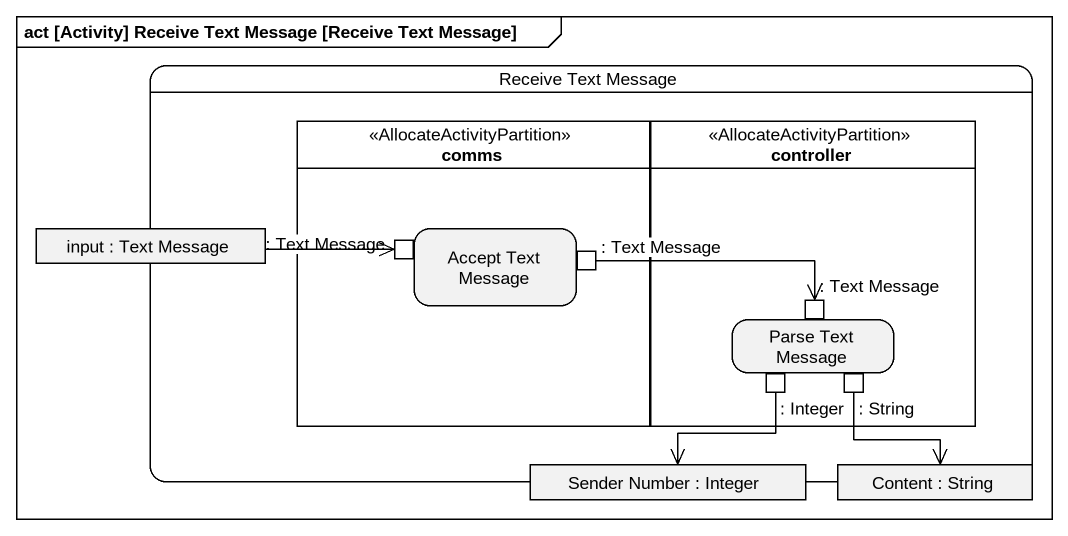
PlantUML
@startuml
mainframe act [Activity] Receive Text Message [Receive Text Message]
hide empty description
state "Receive Text Message" as Receive_Text_Message {
  state comms <<AllocateActivityPartition>> {
    state "Accept Text Message" as Accept_Text_Message {
      state ": Text Message" as Text_Message <<inputPin>>
      state ": Text Message" as Text_Message_2 <<outputPin>>
    }
  }
  state controller <<AllocateActivityPartition>> {
    state "Parse Text Message" as Parse_Text_Message {
      state ": Text Message" as Text_Message_3 <<inputPin>>
      state ": Integer" as Integer <<outputPin>>
      state ": String" as String <<outputPin>>
    }
  }
  state "input : Text Message" as input <<object>>
  state "Sender Number : Integer" as Sender_Number <<object>>
  state "Content : String" as Content <<object>>
}
input -right-> Text_Message
Text_Message_2 -right-> Text_Message_3
Integer --> Sender_Number
String --> Content
@enduml
